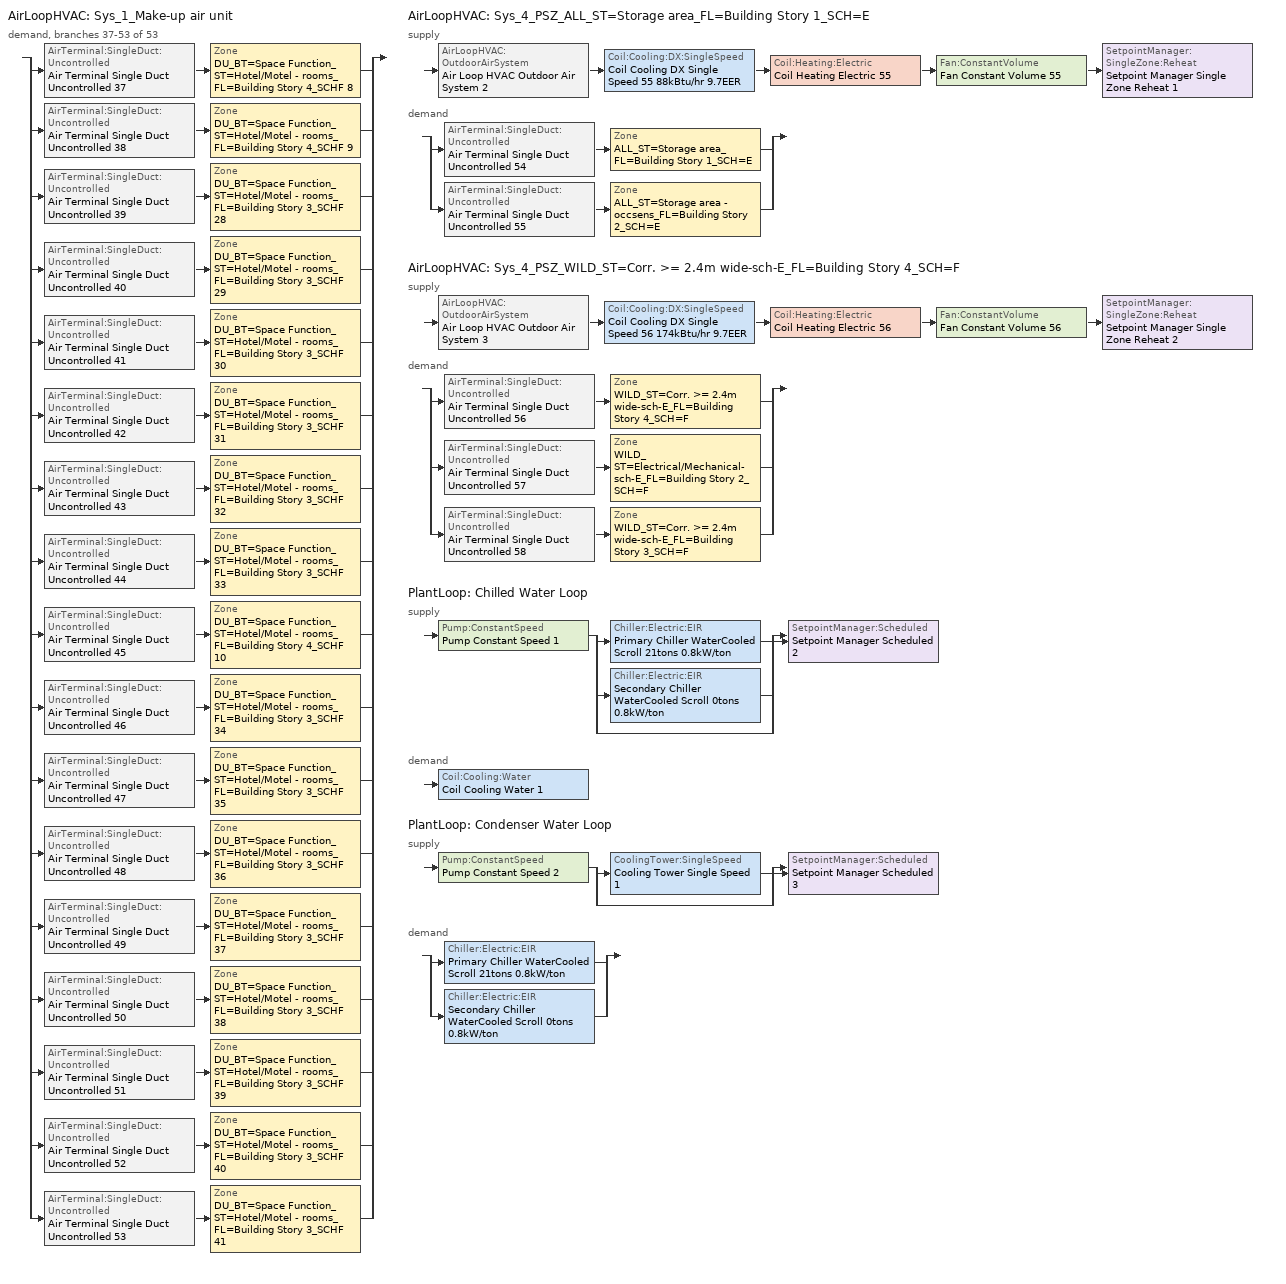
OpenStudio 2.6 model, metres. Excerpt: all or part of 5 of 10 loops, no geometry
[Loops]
AirLoopHVAC 'Sys_1_Make-up air unit'
 demand, branches 37-53 of 53: split
  | AirTerminal:SingleDuct:Uncontrolled 'Air Terminal Single Duct Uncontrolled 37' > Zone 'DU_BT=Space Function_ST=Hotel/Motel - rooms_FL=Building Story 4_SCHF 8'
  | AirTerminal:SingleDuct:Uncontrolled 'Air Terminal Single Duct Uncontrolled 38' > Zone 'DU_BT=Space Function_ST=Hotel/Motel - rooms_FL=Building Story 4_SCHF 9'
  | AirTerminal:SingleDuct:Uncontrolled 'Air Terminal Single Duct Uncontrolled 39' > Zone 'DU_BT=Space Function_ST=Hotel/Motel - rooms_FL=Building Story 3_SCHF 28'
  | AirTerminal:SingleDuct:Uncontrolled 'Air Terminal Single Duct Uncontrolled 40' > Zone 'DU_BT=Space Function_ST=Hotel/Motel - rooms_FL=Building Story 3_SCHF 29'
  | AirTerminal:SingleDuct:Uncontrolled 'Air Terminal Single Duct Uncontrolled 41' > Zone 'DU_BT=Space Function_ST=Hotel/Motel - rooms_FL=Building Story 3_SCHF 30'
  | AirTerminal:SingleDuct:Uncontrolled 'Air Terminal Single Duct Uncontrolled 42' > Zone 'DU_BT=Space Function_ST=Hotel/Motel - rooms_FL=Building Story 3_SCHF 31'
  | AirTerminal:SingleDuct:Uncontrolled 'Air Terminal Single Duct Uncontrolled 43' > Zone 'DU_BT=Space Function_ST=Hotel/Motel - rooms_FL=Building Story 3_SCHF 32'
  | AirTerminal:SingleDuct:Uncontrolled 'Air Terminal Single Duct Uncontrolled 44' > Zone 'DU_BT=Space Function_ST=Hotel/Motel - rooms_FL=Building Story 3_SCHF 33'
  | AirTerminal:SingleDuct:Uncontrolled 'Air Terminal Single Duct Uncontrolled 45' > Zone 'DU_BT=Space Function_ST=Hotel/Motel - rooms_FL=Building Story 4_SCHF 10'
  | AirTerminal:SingleDuct:Uncontrolled 'Air Terminal Single Duct Uncontrolled 46' > Zone 'DU_BT=Space Function_ST=Hotel/Motel - rooms_FL=Building Story 3_SCHF 34'
  | AirTerminal:SingleDuct:Uncontrolled 'Air Terminal Single Duct Uncontrolled 47' > Zone 'DU_BT=Space Function_ST=Hotel/Motel - rooms_FL=Building Story 3_SCHF 35'
  | AirTerminal:SingleDuct:Uncontrolled 'Air Terminal Single Duct Uncontrolled 48' > Zone 'DU_BT=Space Function_ST=Hotel/Motel - rooms_FL=Building Story 3_SCHF 36'
  | AirTerminal:SingleDuct:Uncontrolled 'Air Terminal Single Duct Uncontrolled 49' > Zone 'DU_BT=Space Function_ST=Hotel/Motel - rooms_FL=Building Story 3_SCHF 37'
  | AirTerminal:SingleDuct:Uncontrolled 'Air Terminal Single Duct Uncontrolled 50' > Zone 'DU_BT=Space Function_ST=Hotel/Motel - rooms_FL=Building Story 3_SCHF 38'
  | AirTerminal:SingleDuct:Uncontrolled 'Air Terminal Single Duct Uncontrolled 51' > Zone 'DU_BT=Space Function_ST=Hotel/Motel - rooms_FL=Building Story 3_SCHF 39'
  | AirTerminal:SingleDuct:Uncontrolled 'Air Terminal Single Duct Uncontrolled 52' > Zone 'DU_BT=Space Function_ST=Hotel/Motel - rooms_FL=Building Story 3_SCHF 40'
  | AirTerminal:SingleDuct:Uncontrolled 'Air Terminal Single Duct Uncontrolled 53' > Zone 'DU_BT=Space Function_ST=Hotel/Motel - rooms_FL=Building Story 3_SCHF 41'
AirLoopHVAC 'Sys_4_PSZ_ALL_ST=Storage area_FL=Building Story 1_SCH=E'
 supply: AirLoopHVAC:OutdoorAirSystem 'Air Loop HVAC Outdoor Air System 2' > Coil:Cooling:DX:SingleSpeed 'Coil Cooling DX Single Speed 55 88kBtu/hr 9.7EER' > Coil:Heating:Electric 'Coil Heating Electric 55' > Fan:ConstantVolume 'Fan Constant Volume 55' > SetpointManager:SingleZone:Reheat 'Setpoint Manager Single Zone Reheat 1'
 demand: split
  | AirTerminal:SingleDuct:Uncontrolled 'Air Terminal Single Duct Uncontrolled 54' > Zone 'ALL_ST=Storage area_FL=Building Story 1_SCH=E'
  | AirTerminal:SingleDuct:Uncontrolled 'Air Terminal Single Duct Uncontrolled 55' > Zone 'ALL_ST=Storage area - occsens_FL=Building Story 2_SCH=E'
AirLoopHVAC 'Sys_4_PSZ_WILD_ST=Corr. >= 2.4m wide-sch-E_FL=Building Story 4_SCH=F'
 supply: AirLoopHVAC:OutdoorAirSystem 'Air Loop HVAC Outdoor Air System 3' > Coil:Cooling:DX:SingleSpeed 'Coil Cooling DX Single Speed 56 174kBtu/hr 9.7EER' > Coil:Heating:Electric 'Coil Heating Electric 56' > Fan:ConstantVolume 'Fan Constant Volume 56' > SetpointManager:SingleZone:Reheat 'Setpoint Manager Single Zone Reheat 2'
 demand: split
  | AirTerminal:SingleDuct:Uncontrolled 'Air Terminal Single Duct Uncontrolled 56' > Zone 'WILD_ST=Corr. >= 2.4m wide-sch-E_FL=Building Story 4_SCH=F'
  | AirTerminal:SingleDuct:Uncontrolled 'Air Terminal Single Duct Uncontrolled 57' > Zone 'WILD_ST=Electrical/Mechanical-sch-E_FL=Building Story 2_SCH=F'
  | AirTerminal:SingleDuct:Uncontrolled 'Air Terminal Single Duct Uncontrolled 58' > Zone 'WILD_ST=Corr. >= 2.4m wide-sch-E_FL=Building Story 3_SCH=F'
PlantLoop 'Chilled Water Loop'
 supply: Pump:ConstantSpeed 'Pump Constant Speed 1' > split
  | Chiller:Electric:EIR 'Primary Chiller WaterCooled Scroll 21tons 0.8kW/ton'
  | Chiller:Electric:EIR 'Secondary Chiller WaterCooled Scroll 0tons 0.8kW/ton'
  | bypass
  join > SetpointManager:Scheduled 'Setpoint Manager Scheduled 2'
 demand: Coil:Cooling:Water 'Coil Cooling Water 1'
PlantLoop 'Condenser Water Loop'
 supply: Pump:ConstantSpeed 'Pump Constant Speed 2' > split
  | CoolingTower:SingleSpeed 'Cooling Tower Single Speed 1'
  | bypass
  join > SetpointManager:Scheduled 'Setpoint Manager Scheduled 3'
 demand: split
  | Chiller:Electric:EIR 'Primary Chiller WaterCooled Scroll 21tons 0.8kW/ton'
  | Chiller:Electric:EIR 'Secondary Chiller WaterCooled Scroll 0tons 0.8kW/ton'
[Sizing:Zone] Zone Cooling Design Supply Air Temperature Input Method=SupplyAirTemperature; Zone Cooling Design Supply Air Temperature {C}=13; Zone Cooling Design Supply Air Temperature Difference {deltaC}=11.11; Zone Heating Design Supply Air Temperature Input Method=SupplyAirTemperature; Zone Heating Design Supply Air Temperature {C}=43; Zone Heating Design Supply Air Temperature Difference {deltaC}=11.11; Zone Cooling Design Supply Air Humidity Ratio {kg-H2O/kg-air}=0.0085; Zone Heating Design Supply Air Humidity Ratio {kg-H2O/kg-air}=0.008; Zone Heating Sizing Factor=1.3; Zone Cooling Sizing Factor=1.1; Cooling Design Air Flow Method=DesignDay; Heating Design Air Flow Method=DesignDay; Account for Dedicated Outdoor Air System=No; Dedicated Outdoor Air System Control Strategy=NeutralSupplyAir; Dedicated Outdoor Air Low Setpoint Temperature for Design {C}=autosize; Dedicated Outdoor Air High Setpoint Temperature for Design {C}=autosize
DU_BT=Space Function_ST=Hotel/Motel - rooms_FL=Building Story 4_SCHF 8; DU_BT=Space Function_ST=Hotel/Motel - rooms_FL=Building Story 4_SCHF 9; DU_BT=Space Function_ST=Hotel/Motel - rooms_FL=Building Story 3_SCHF 28; DU_BT=Space Function_ST=Hotel/Motel - rooms_FL=Building Story 3_SCHF 29; DU_BT=Space Function_ST=Hotel/Motel - rooms_FL=Building Story 3_SCHF 30; DU_BT=Space Function_ST=Hotel/Motel - rooms_FL=Building Story 3_SCHF 31; DU_BT=Space Function_ST=Hotel/Motel - rooms_FL=Building Story 3_SCHF 32; DU_BT=Space Function_ST=Hotel/Motel - rooms_FL=Building Story 3_SCHF 33; DU_BT=Space Function_ST=Hotel/Motel - rooms_FL=Building Story 4_SCHF 10; DU_BT=Space Function_ST=Hotel/Motel - rooms_FL=Building Story 3_SCHF 34; DU_BT=Space Function_ST=Hotel/Motel - rooms_FL=Building Story 3_SCHF 35; DU_BT=Space Function_ST=Hotel/Motel - rooms_FL=Building Story 3_SCHF 36; DU_BT=Space Function_ST=Hotel/Motel - rooms_FL=Building Story 3_SCHF 37; DU_BT=Space Function_ST=Hotel/Motel - rooms_FL=Building Story 3_SCHF 38; DU_BT=Space Function_ST=Hotel/Motel - rooms_FL=Building Story 3_SCHF 39; DU_BT=Space Function_ST=Hotel/Motel - rooms_FL=Building Story 3_SCHF 40; DU_BT=Space Function_ST=Hotel/Motel - rooms_FL=Building Story 3_SCHF 41; ALL_ST=Storage area_FL=Building Story 1_SCH=E; ALL_ST=Storage area - occsens_FL=Building Story 2_SCH=E; WILD_ST=Corr. >= 2.4m wide-sch-E_FL=Building Story 4_SCH=F; WILD_ST=Electrical/Mechanical-sch-E_FL=Building Story 2_SCH=F; WILD_ST=Corr. >= 2.4m wide-sch-E_FL=Building Story 3_SCH=F
[Zone equipment]
DU_BT=Space Function_ST=Hotel/Motel - rooms_FL=Building Story 4_SCHF 8: DU_BT=Space Function_ST=Hotel/Motel - rooms_FL=Building Story 4_SCHF 8 PTAC, Zone HVAC Baseboard Convective Electric 37, Air Terminal Single Duct Uncontrolled 37
DU_BT=Space Function_ST=Hotel/Motel - rooms_FL=Building Story 4_SCHF 9: DU_BT=Space Function_ST=Hotel/Motel - rooms_FL=Building Story 4_SCHF 9 PTAC, Zone HVAC Baseboard Convective Electric 38, Air Terminal Single Duct Uncontrolled 38
DU_BT=Space Function_ST=Hotel/Motel - rooms_FL=Building Story 3_SCHF 28: DU_BT=Space Function_ST=Hotel/Motel - rooms_FL=Building Story 3_SCHF 28 PTAC, Zone HVAC Baseboard Convective Electric 39, Air Terminal Single Duct Uncontrolled 39
DU_BT=Space Function_ST=Hotel/Motel - rooms_FL=Building Story 3_SCHF 29: DU_BT=Space Function_ST=Hotel/Motel - rooms_FL=Building Story 3_SCHF 29 PTAC, Zone HVAC Baseboard Convective Electric 40, Air Terminal Single Duct Uncontrolled 40
DU_BT=Space Function_ST=Hotel/Motel - rooms_FL=Building Story 3_SCHF 30: DU_BT=Space Function_ST=Hotel/Motel - rooms_FL=Building Story 3_SCHF 30 PTAC, Zone HVAC Baseboard Convective Electric 41, Air Terminal Single Duct Uncontrolled 41
DU_BT=Space Function_ST=Hotel/Motel - rooms_FL=Building Story 3_SCHF 31: DU_BT=Space Function_ST=Hotel/Motel - rooms_FL=Building Story 3_SCHF 31 PTAC, Zone HVAC Baseboard Convective Electric 42, Air Terminal Single Duct Uncontrolled 42
DU_BT=Space Function_ST=Hotel/Motel - rooms_FL=Building Story 3_SCHF 32: DU_BT=Space Function_ST=Hotel/Motel - rooms_FL=Building Story 3_SCHF 32 PTAC, Zone HVAC Baseboard Convective Electric 43, Air Terminal Single Duct Uncontrolled 43
DU_BT=Space Function_ST=Hotel/Motel - rooms_FL=Building Story 3_SCHF 33: DU_BT=Space Function_ST=Hotel/Motel - rooms_FL=Building Story 3_SCHF 33 PTAC, Zone HVAC Baseboard Convective Electric 44, Air Terminal Single Duct Uncontrolled 44
DU_BT=Space Function_ST=Hotel/Motel - rooms_FL=Building Story 4_SCHF 10: DU_BT=Space Function_ST=Hotel/Motel - rooms_FL=Building Story 4_SCHF 10 PTAC, Zone HVAC Baseboard Convective Electric 45, Air Terminal Single Duct Uncontrolled 45
DU_BT=Space Function_ST=Hotel/Motel - rooms_FL=Building Story 3_SCHF 34: DU_BT=Space Function_ST=Hotel/Motel - rooms_FL=Building Story 3_SCHF 34 PTAC, Zone HVAC Baseboard Convective Electric 46, Air Terminal Single Duct Uncontrolled 46
DU_BT=Space Function_ST=Hotel/Motel - rooms_FL=Building Story 3_SCHF 35: DU_BT=Space Function_ST=Hotel/Motel - rooms_FL=Building Story 3_SCHF 35 PTAC, Zone HVAC Baseboard Convective Electric 47, Air Terminal Single Duct Uncontrolled 47
DU_BT=Space Function_ST=Hotel/Motel - rooms_FL=Building Story 3_SCHF 36: DU_BT=Space Function_ST=Hotel/Motel - rooms_FL=Building Story 3_SCHF 36 PTAC, Zone HVAC Baseboard Convective Electric 48, Air Terminal Single Duct Uncontrolled 48
DU_BT=Space Function_ST=Hotel/Motel - rooms_FL=Building Story 3_SCHF 37: DU_BT=Space Function_ST=Hotel/Motel - rooms_FL=Building Story 3_SCHF 37 PTAC, Zone HVAC Baseboard Convective Electric 49, Air Terminal Single Duct Uncontrolled 49
DU_BT=Space Function_ST=Hotel/Motel - rooms_FL=Building Story 3_SCHF 38: DU_BT=Space Function_ST=Hotel/Motel - rooms_FL=Building Story 3_SCHF 38 PTAC, Zone HVAC Baseboard Convective Electric 50, Air Terminal Single Duct Uncontrolled 50
DU_BT=Space Function_ST=Hotel/Motel - rooms_FL=Building Story 3_SCHF 39: DU_BT=Space Function_ST=Hotel/Motel - rooms_FL=Building Story 3_SCHF 39 PTAC, Zone HVAC Baseboard Convective Electric 51, Air Terminal Single Duct Uncontrolled 51
DU_BT=Space Function_ST=Hotel/Motel - rooms_FL=Building Story 3_SCHF 40: DU_BT=Space Function_ST=Hotel/Motel - rooms_FL=Building Story 3_SCHF 40 PTAC, Zone HVAC Baseboard Convective Electric 52, Air Terminal Single Duct Uncontrolled 52
DU_BT=Space Function_ST=Hotel/Motel - rooms_FL=Building Story 3_SCHF 41: DU_BT=Space Function_ST=Hotel/Motel - rooms_FL=Building Story 3_SCHF 41 PTAC, Zone HVAC Baseboard Convective Electric 53, Air Terminal Single Duct Uncontrolled 53
ALL_ST=Storage area_FL=Building Story 1_SCH=E: Air Terminal Single Duct Uncontrolled 54, Zone HVAC Baseboard Convective Electric 54
ALL_ST=Storage area - occsens_FL=Building Story 2_SCH=E: Air Terminal Single Duct Uncontrolled 55, Zone HVAC Baseboard Convective Electric 55
WILD_ST=Corr. >= 2.4m wide-sch-E_FL=Building Story 4_SCH=F: Air Terminal Single Duct Uncontrolled 56, Zone HVAC Baseboard Convective Electric 56
WILD_ST=Electrical/Mechanical-sch-E_FL=Building Story 2_SCH=F: Air Terminal Single Duct Uncontrolled 57, Zone HVAC Baseboard Convective Electric 57
WILD_ST=Corr. >= 2.4m wide-sch-E_FL=Building Story 3_SCH=F: Air Terminal Single Duct Uncontrolled 58, Zone HVAC Baseboard Convective Electric 58
[AirLoopHVAC] Design Supply Air Flow Rate {m3/s}=AutoSize
Name | Availability Schedule
Sys_4_PSZ_ALL_ST=Storage area_FL=Building Story 1_SCH=E | Sys_4_PSZ_ALL_ST=Storage area_FL=Building Story 1_SCH=E Occ Sch
Sys_4_PSZ_WILD_ST=Corr. >= 2.4m wide-sch-E_FL=Building Story 4_SCH=F | Sys_4_PSZ_WILD_ST=Corr. >= 2.4m wide-sch-E_FL=Building Story 4_SCH=F Occ Sch
[Sizing:System] Type of Load to Size On=Sensible; Design Outdoor Air Flow Rate {m3/s}=Autosize; Minimum System Air Flow Ratio=1; Preheat Design Temperature {C}=7; Preheat Design Humidity Ratio {kg-H2O/kg-Air}=0.008; Precool Design Temperature {C}=13; Precool Design Humidity Ratio {kg-H2O/kg-Air}=0.008; Central Cooling Design Supply Air Temperature {C}=13; Central Heating Design Supply Air Temperature {C}=43; Sizing Option=NonCoincident; 100% Outdoor Air in Cooling=No; 100% Outdoor Air in Heating=No; Central Cooling Design Supply Air Humidity Ratio {kg-H2O/kg-Air}=0.0085; Central Heating Design Supply Air Humidity Ratio {kg-H2O/kg-Air}=0.008; Cooling Design Air Flow Method=DesignDay; Cooling Design Air Flow Rate {m3/s}=0; Heating Design Air Flow Method=DesignDay; Heating Design Air Flow Rate {m3/s}=0; System Outdoor Air Method=ZoneSum; Zone Maximum Outdoor Air Fraction=1; Cooling Supply Air Flow Rate Per Floor Area {m3/s-m2}=0.00996765; Cooling Fraction of Autosized Cooling Supply Air Flow Rate=1; Cooling Supply Air Flow Rate Per Unit Cooling Capacity {m3/s-W}=3.94755e-05; Heating Supply Air Flow Rate Per Floor Area {m3/s-m2}=0.00996765; Heating Fraction of Autosized Heating Supply Air Flow Rate=1; Heating Fraction of Autosized Cooling Supply Air Flow Rate=1; Heating Supply Air Flow Rate Per Unit Heating Capacity {m3/s-W}=3.15882e-05; Cooling Design Capacity Method=CoolingDesignCapacity; Cooling Design Capacity {W}=autosize; Cooling Design Capacity Per Floor Area {W/m2}=234.7; Fraction of Autosized Cooling Design Capacity=1; Heating Design Capacity Method=HeatingDesignCapacity; Heating Design Capacity {W}=autosize; Heating Design Capacity Per Floor Area {W/m2}=157; Fraction of Autosized Heating Design Capacity=1; Central Cooling Capacity Control Method=OnOff
Sys_4_PSZ_ALL_ST=Storage area_FL=Building Story 1_SCH=E; Sys_4_PSZ_WILD_ST=Corr. >= 2.4m wide-sch-E_FL=Building Story 4_SCH=F
[Fan:ConstantVolume] Availability Schedule=Always On Discrete; Fan Efficiency=0.39975; Pressure Rise {Pa}=640; Maximum Flow Rate {m3/s}=AutoSize; Motor Efficiency=0.615
Fan Constant Volume 38; Fan Constant Volume 39; Fan Constant Volume 40; Fan Constant Volume 41; Fan Constant Volume 42; Fan Constant Volume 43; Fan Constant Volume 44; Fan Constant Volume 45; Fan Constant Volume 46; Fan Constant Volume 47; Fan Constant Volume 48; Fan Constant Volume 49; Fan Constant Volume 50; Fan Constant Volume 51; Fan Constant Volume 52; Fan Constant Volume 53; Fan Constant Volume 54; Fan Constant Volume 55; Fan Constant Volume 56
[Coil:Heating:Electric]
Name | Availability Schedule
Coil Heating Electric 38; Coil Heating Electric 39; Coil Heating Electric 40; Coil Heating Electric 41; Coil Heating Electric 42; Coil Heating Electric 43; Coil Heating Electric 44; Coil Heating Electric 45; Coil Heating Electric 46; Coil Heating Electric 47; Coil Heating Electric 48; Coil Heating Electric 49; Coil Heating Electric 50; Coil Heating Electric 51; Coil Heating Electric 52; Coil Heating Electric 53; Coil Heating Electric 54 | ON_OFF_ALWAYS_OFF
Coil Heating Electric 55; Coil Heating Electric 56 | Always On Discrete
[Coil:Cooling:DX:SingleSpeed] Availability Schedule=Always On Discrete; Rated Total Cooling Capacity {W}=autosize; Rated Sensible Heat Ratio=autosize; Rated Air Flow Rate {m3/s}=autosize; Rated Evaporator Fan Power Per Volume Flow Rate {W/(m3/s)}=773.3; Total Cooling Capacity Function of Temperature Curve=DXCOOL-NECB2011-REF-CAPFT; Total Cooling Capacity Function of Flow Fraction Curve=DXCOOL-NECB2011-REF-CAPFFLOW; Energy Input Ratio Function of Temperature Curve=DXCOOL-NECB2011-REF-COOLEIRFT; Energy Input Ratio Function of Flow Fraction Curve=DXCOOL-NECB2011-REF-COOLEIRFFLOW; Part Load Fraction Correlation Curve=DXCOOL-NECB2011-REF-COOLPLFFPLR; Condenser Type=AirCooled; Evaporative Condenser Effectiveness=0; Evaporative Condenser Air Flow Rate {m3/s}=Autosize; Evaporative Condenser Pump Rated Power Consumption {W}=Autosize; Crankcase Heater Capacity {W}=0; Maximum Outdoor Dry-Bulb Temperature for Crankcase Heater Operation {C}=0; Basin Heater Capacity {W/K}=0; Basin Heater Setpoint Temperature {C}=10
Name | Rated COP {W/W}
Coil Cooling DX Single Speed 38 9kBtu/hr 10.7EER | 3.61218
Coil Cooling DX Single Speed 39 9kBtu/hr 10.7EER | 3.61586
Coil Cooling DX Single Speed 40 2kBtu/hr 11.0EER | 3.72237
Coil Cooling DX Single Speed 41 3kBtu/hr 11.0EER; Coil Cooling DX Single Speed 42 3kBtu/hr 11.0EER; Coil Cooling DX Single Speed 43 3kBtu/hr 11.0EER; Coil Cooling DX Single Speed 45 3kBtu/hr 11.0EER; Coil Cooling DX Single Speed 47 3kBtu/hr 11.0EER; Coil Cooling DX Single Speed 48 3kBtu/hr 11.0EER; Coil Cooling DX Single Speed 49 3kBtu/hr 11.0EER; Coil Cooling DX Single Speed 50 3kBtu/hr 11.0EER; Coil Cooling DX Single Speed 51 3kBtu/hr 11.0EER; Coil Cooling DX Single Speed 52 3kBtu/hr 11.0EER | 3.72404
Coil Cooling DX Single Speed 44 3kBtu/hr 11.0EER; Coil Cooling DX Single Speed 53 3kBtu/hr 11.0EER | 3.72402
Coil Cooling DX Single Speed 46 12kBtu/hr 9.9EER | 3.36226
Coil Cooling DX Single Speed 54 2kBtu/hr 11.0EER | 3.7224
Coil Cooling DX Single Speed 55 88kBtu/hr 9.7EER | 3.34563
Coil Cooling DX Single Speed 56 174kBtu/hr 9.7EER | 3.41058
[Controller:OutdoorAir] Minimum Outdoor Air Flow Rate {m3/s}=autosize; Maximum Outdoor Air Flow Rate {m3/s}=Autosize; Economizer Control Type=DifferentialEnthalpy; Economizer Control Action Type=ModulateFlow; Lockout Type=NoLockout; Minimum Limit Type=FixedMinimum; High Humidity Control=No; Heat Recovery Bypass Control Type=BypassWhenWithinEconomizerLimits
Name | Minimum Outdoor Air Schedule | Controller Mechanical Ventilation
Controller Outdoor Air 2 | Sys_4_PSZ_ALL_ST=Storage area_FL=Building Story 1_SCH=E Occ Sch | Controller Mechanical Ventilation 2
Controller Outdoor Air 3 | Sys_4_PSZ_WILD_ST=Corr. >= 2.4m wide-sch-E_FL=Building Story 4_SCH=F Occ Sch | Controller Mechanical Ventilation 3
[Controller:MechanicalVentilation] Availability Schedule=Always On Discrete; System Outdoor Air Method=ZoneSum
Controller Mechanical Ventilation 2; Controller Mechanical Ventilation 3
[AirLoopHVAC:OutdoorAirSystem]
Name | Controller
Air Loop HVAC Outdoor Air System 2 | Controller Outdoor Air 2
Air Loop HVAC Outdoor Air System 3 | Controller Outdoor Air 3
[SetpointManager:Scheduled] Control Variable=Temperature
Name | Schedule
Setpoint Manager Scheduled 2 | CHW Temp
Setpoint Manager Scheduled 3 | CW Temp
[ZoneHVAC:PackagedTerminalAirConditioner] Availability Schedule=Always On Discrete; Supply Air Flow Rate During Cooling Operation {m3/s}=Autosize; Supply Air Flow Rate During Heating Operation {m3/s}=Autosize; Supply Air Flow Rate When No Cooling or Heating is Needed {m3/s}=Autosize; Outdoor Air Flow Rate During Cooling Operation {m3/s}=1e-05; Outdoor Air Flow Rate During Heating Operation {m3/s}=1e-05; Outdoor Air Flow Rate When No Cooling or Heating is Needed {m3/s}=1e-05; Fan Placement=DrawThrough
Name | Supply Air Fan | Heating Coil | Cooling Coil
DU_BT=Space Function_ST=Hotel/Motel - rooms_FL=Building Story 4_SCHF 8 PTAC | Fan Constant Volume 38 | Coil Heating Electric 38 | Coil Cooling DX Single Speed 38 9kBtu/hr 10.7EER
DU_BT=Space Function_ST=Hotel/Motel - rooms_FL=Building Story 4_SCHF 9 PTAC | Fan Constant Volume 39 | Coil Heating Electric 39 | Coil Cooling DX Single Speed 39 9kBtu/hr 10.7EER
DU_BT=Space Function_ST=Hotel/Motel - rooms_FL=Building Story 3_SCHF 28 PTAC | Fan Constant Volume 40 | Coil Heating Electric 40 | Coil Cooling DX Single Speed 40 2kBtu/hr 11.0EER
DU_BT=Space Function_ST=Hotel/Motel - rooms_FL=Building Story 3_SCHF 29 PTAC | Fan Constant Volume 41 | Coil Heating Electric 41 | Coil Cooling DX Single Speed 41 3kBtu/hr 11.0EER
DU_BT=Space Function_ST=Hotel/Motel - rooms_FL=Building Story 3_SCHF 30 PTAC | Fan Constant Volume 42 | Coil Heating Electric 42 | Coil Cooling DX Single Speed 42 3kBtu/hr 11.0EER
DU_BT=Space Function_ST=Hotel/Motel - rooms_FL=Building Story 3_SCHF 31 PTAC | Fan Constant Volume 43 | Coil Heating Electric 43 | Coil Cooling DX Single Speed 43 3kBtu/hr 11.0EER
DU_BT=Space Function_ST=Hotel/Motel - rooms_FL=Building Story 3_SCHF 32 PTAC | Fan Constant Volume 44 | Coil Heating Electric 44 | Coil Cooling DX Single Speed 44 3kBtu/hr 11.0EER
DU_BT=Space Function_ST=Hotel/Motel - rooms_FL=Building Story 3_SCHF 33 PTAC | Fan Constant Volume 45 | Coil Heating Electric 45 | Coil Cooling DX Single Speed 45 3kBtu/hr 11.0EER
DU_BT=Space Function_ST=Hotel/Motel - rooms_FL=Building Story 4_SCHF 10 PTAC | Fan Constant Volume 46 | Coil Heating Electric 46 | Coil Cooling DX Single Speed 46 12kBtu/hr 9.9EER
DU_BT=Space Function_ST=Hotel/Motel - rooms_FL=Building Story 3_SCHF 34 PTAC | Fan Constant Volume 47 | Coil Heating Electric 47 | Coil Cooling DX Single Speed 47 3kBtu/hr 11.0EER
DU_BT=Space Function_ST=Hotel/Motel - rooms_FL=Building Story 3_SCHF 35 PTAC | Fan Constant Volume 48 | Coil Heating Electric 48 | Coil Cooling DX Single Speed 48 3kBtu/hr 11.0EER
DU_BT=Space Function_ST=Hotel/Motel - rooms_FL=Building Story 3_SCHF 36 PTAC | Fan Constant Volume 49 | Coil Heating Electric 49 | Coil Cooling DX Single Speed 49 3kBtu/hr 11.0EER
DU_BT=Space Function_ST=Hotel/Motel - rooms_FL=Building Story 3_SCHF 37 PTAC | Fan Constant Volume 50 | Coil Heating Electric 50 | Coil Cooling DX Single Speed 50 3kBtu/hr 11.0EER
DU_BT=Space Function_ST=Hotel/Motel - rooms_FL=Building Story 3_SCHF 38 PTAC | Fan Constant Volume 51 | Coil Heating Electric 51 | Coil Cooling DX Single Speed 51 3kBtu/hr 11.0EER
DU_BT=Space Function_ST=Hotel/Motel - rooms_FL=Building Story 3_SCHF 39 PTAC | Fan Constant Volume 52 | Coil Heating Electric 52 | Coil Cooling DX Single Speed 52 3kBtu/hr 11.0EER
DU_BT=Space Function_ST=Hotel/Motel - rooms_FL=Building Story 3_SCHF 40 PTAC | Fan Constant Volume 53 | Coil Heating Electric 53 | Coil Cooling DX Single Speed 53 3kBtu/hr 11.0EER
DU_BT=Space Function_ST=Hotel/Motel - rooms_FL=Building Story 3_SCHF 41 PTAC | Fan Constant Volume 54 | Coil Heating Electric 54 | Coil Cooling DX Single Speed 54 2kBtu/hr 11.0EER
[ZoneHVAC:Baseboard:Convective:Electric] Availability Schedule=Always On Discrete; Nominal Capacity {W}=autosize; Efficiency=1
Zone HVAC Baseboard Convective Electric 37; Zone HVAC Baseboard Convective Electric 38; Zone HVAC Baseboard Convective Electric 39; Zone HVAC Baseboard Convective Electric 40; Zone HVAC Baseboard Convective Electric 41; Zone HVAC Baseboard Convective Electric 42; Zone HVAC Baseboard Convective Electric 43; Zone HVAC Baseboard Convective Electric 44; Zone HVAC Baseboard Convective Electric 45; Zone HVAC Baseboard Convective Electric 46; Zone HVAC Baseboard Convective Electric 47; Zone HVAC Baseboard Convective Electric 48; Zone HVAC Baseboard Convective Electric 49; Zone HVAC Baseboard Convective Electric 50; Zone HVAC Baseboard Convective Electric 51; Zone HVAC Baseboard Convective Electric 52; Zone HVAC Baseboard Convective Electric 53; Zone HVAC Baseboard Convective Electric 54; Zone HVAC Baseboard Convective Electric 55; Zone HVAC Baseboard Convective Electric 56; Zone HVAC Baseboard Convective Electric 57; Zone HVAC Baseboard Convective Electric 58
[AirTerminal:SingleDuct:Uncontrolled] Availability Schedule=Always On Discrete; Maximum Air Flow Rate {m3/s}=AutoSize
Air Terminal Single Duct Uncontrolled 37; Air Terminal Single Duct Uncontrolled 38; Air Terminal Single Duct Uncontrolled 39; Air Terminal Single Duct Uncontrolled 40; Air Terminal Single Duct Uncontrolled 41; Air Terminal Single Duct Uncontrolled 42; Air Terminal Single Duct Uncontrolled 43; Air Terminal Single Duct Uncontrolled 44; Air Terminal Single Duct Uncontrolled 45; Air Terminal Single Duct Uncontrolled 46; Air Terminal Single Duct Uncontrolled 47; Air Terminal Single Duct Uncontrolled 48; Air Terminal Single Duct Uncontrolled 49; Air Terminal Single Duct Uncontrolled 50; Air Terminal Single Duct Uncontrolled 51; Air Terminal Single Duct Uncontrolled 52; Air Terminal Single Duct Uncontrolled 53; Air Terminal Single Duct Uncontrolled 54; Air Terminal Single Duct Uncontrolled 55; Air Terminal Single Duct Uncontrolled 56; Air Terminal Single Duct Uncontrolled 57; Air Terminal Single Duct Uncontrolled 58
[SetpointManager:SingleZone:Reheat] Minimum Supply Air Temperature {C}=13; Maximum Supply Air Temperature {C}=43
Name | Control Zone
Setpoint Manager Single Zone Reheat 1 | ALL_ST=Storage area_FL=Building Story 1_SCH=E
Setpoint Manager Single Zone Reheat 2 | WILD_ST=Corr. >= 2.4m wide-sch-E_FL=Building Story 4_SCH=F
[PlantLoop] Glycol Concentration=0; Plant Loop Volume {m3}=Autocalculate; Load Distribution Scheme=Optimal
Chilled Water Loop; Condenser Water Loop
[Sizing:Plant] Loop Design Temperature Difference {deltaC}=6; Sizing Option=NonCoincident; Zone Timesteps in Averaging Window=1; Coincident Sizing Factor Mode=None
Name | Loop Type | Design Loop Exit Temperature {C}
Chilled Water Loop | Cooling | 7
Condenser Water Loop | Condenser | 29
[Pump:ConstantSpeed] Rated Flow Rate {m3/s}=autosize; Rated Pump Head {Pa}=179352; Rated Power Consumption {W}=autosize; Fraction of Motor Inefficiencies to Fluid Stream=0; Pump Control Type=Intermittent; Design Power Sizing Method=PowerPerFlowPerPressure; Design Electric Power per Unit Flow Rate {W/(m3/s)}=348701.1; Design Shaft Power per Unit Flow Rate per Unit Head {W-s/m3-Pa}=1.28205
Name | Motor Efficiency
Pump Constant Speed 1 | 0.855
Pump Constant Speed 2 | 0.895
[Chiller:Electric:EIR] Reference COP {W/W}=4.5032; Cooling Capacity Function of Temperature Curve=WaterCooled_Scroll_CAPFT_NECB2011; Electric Input to Cooling Output Ratio Function of Temperature Curve=WaterCooled_Scroll_EIRFT_NECB2011; Electric Input to Cooling Output Ratio Function of Part Load Ratio Curve=WaterCooled_Scroll_EIRFPLR_NECB2011; Minimum Part Load Ratio=0.25; Minimum Unloading Ratio=0.25; Condenser Type=WaterCooled; Chiller Flow Mode=LeavingSetpointModulated; Design Heat Recovery Water Flow Rate {m3/s}=0; Sizing Factor=1; Basin Heater Capacity {W/K}=0; Basin Heater Setpoint Temperature {C}=10
Name | Reference Capacity {W}
Primary Chiller WaterCooled Scroll 21tons 0.8kW/ton | 73768.6
Secondary Chiller WaterCooled Scroll 0tons 0.8kW/ton | 0.001
[CoolingTower:SingleSpeed]
Cooling Tower Single Speed 1: Design Water Flow Rate {m3/s}=autosize; Design Air Flow Rate {m3/s}=autosize; Fan Power at Design Air Flow Rate {W}=1352.25; U-Factor Times Area Value at Design Air Flow Rate {W/K}=autosize; Air Flow Rate in Free Convection Regime {m3/s}=autosize; U-Factor Times Area Value at Free Convection Air Flow Rate {W/K}=autosize; Performance Input Method=UFactorTimesAreaAndDesignWaterFlowRate; Free Convection Capacity {W}=0; Basin Heater Capacity {W/K}=0; Evaporation Loss Mode=LossFactor; Evaporation Loss Factor {percent/K}=0.2; Drift Loss Percent {percent}=0.008; Blowdown Calculation Mode=ConcentrationRatio; Blowdown Concentration Ratio=3; Capacity Control=FanCycling; Number of Cells=1; Cell Control=MinimalCell; Cell Minimum  Water Flow Rate Fraction=0.33; Cell Maximum Water Flow Rate Fraction=2.5; Sizing Factor=1; Free Convection Air Flow Rate Sizing Factor=0.1; Free Convection U-Factor Times Area Value Sizing Factor=0.1; Heat Rejection Capacity and Nominal Capacity Sizing Ratio=1.25; Free Convection Nominal Capacity Sizing Factor=0.1; Design Inlet Air Dry-Bulb Temperature {C}=35; Design Inlet Air Wet-Bulb Temperature {C}=24; Design Approach Temperature {deltaC}=5; Design Range Temperature {deltaC}=6
[Coil:Cooling:Water]
Coil Cooling Water 1: Availability Schedule=Always On Discrete
[Controller:WaterCoil]
Controller Water Coil 1: Water Coil=Coil Cooling Water 1; Action=Reverse; Minimum Actuated Flow {m3/s}=0
[Schedule:Ruleset]
Name | Default Day Schedule | Summer Design Day Schedule | Winter Design Day Schedule
ON_OFF_ALWAYS_OFF | Schedule Day 3
CHW Temp | Schedule Day 4
CW Temp | Schedule Day 5
Sys_4_PSZ_ALL_ST=Storage area_FL=Building Story 1_SCH=E Occ Sch | Sys_4_PSZ_ALL_ST=Storage area_FL=Building Story 1_SCH=E Occ Sch Default | Sys_4_PSZ_ALL_ST=Storage area_FL=Building Story 1_SCH=E Occ Sch Summer Design Day | Sys_4_PSZ_ALL_ST=Storage area_FL=Building Story 1_SCH=E Occ Sch Winter Design Day
Sys_4_PSZ_WILD_ST=Corr. >= 2.4m wide-sch-E_FL=Building Story 4_SCH=F Occ Sch | Sys_4_PSZ_WILD_ST=Corr. >= 2.4m wide-sch-E_FL=Building Story 4_SCH=F Occ Sch Default | Sys_4_PSZ_WILD_ST=Corr. >= 2.4m wide-sch-E_FL=Building Story 4_SCH=F Occ Sch Summer Design Day | Sys_4_PSZ_WILD_ST=Corr. >= 2.4m wide-sch-E_FL=Building Story 4_SCH=F Occ Sch Winter Design Day
[Schedule:Day]
Schedule Day 3; wkdON_OFF_ALWAYS_OFF 1; satON_OFF_ALWAYS_OFF 1; sunON_OFF_ALWAYS_OFF 1: 1, 0, 0, 2, 0, 0, 3, 0, 0, 4, 0, 0, 5, 0, 0, 6, 0, 0, 7, 0, 0, 8, 0, 0, 9, 0, 0, 10, 0, 0, 11, 0, 0, 12, 0, 0, 13, 0, 0, 14, 0, 0, 15, 0, 0, 16, 0, 0, 17, 0, 0, 18, 0, 0, 19, 0, 0, 20, 0, 0, 21, 0, 0, 22, 0, 0, 23, 0, 0, 24, 0, 0
Schedule Day 4; wkdCHW Temp 1; satCHW Temp 1; sunCHW Temp 1: 1, 0, 7, 2, 0, 7, 3, 0, 7, 4, 0, 7, 5, 0, 7, 6, 0, 7, 7, 0, 7, 8, 0, 7, 9, 0, 7, 10, 0, 7, 11, 0, 7, 12, 0, 7, 13, 0, 7, 14, 0, 7, 15, 0, 7, 16, 0, 7, 17, 0, 7, 18, 0, 7, 19, 0, 7, 20, 0, 7, 21, 0, 7, 22, 0, 7, 23, 0, 7, 24, 0, 7
Schedule Day 5; wkdCW Temp 1; satCW Temp 1; sunCW Temp 1: 1, 0, 29, 2, 0, 29, 3, 0, 29, 4, 0, 29, 5, 0, 29, 6, 0, 29, 7, 0, 29, 8, 0, 29, 9, 0, 29, 10, 0, 29, 11, 0, 29, 12, 0, 29, 13, 0, 29, 14, 0, 29, 15, 0, 29, 16, 0, 29, 17, 0, 29, 18, 0, 29, 19, 0, 29, 20, 0, 29, 21, 0, 29, 22, 0, 29, 23, 0, 29, 24, 0, 29
Sys_4_PSZ_ALL_ST=Storage area_FL=Building Story 1_SCH=E Occ Sch Default; Sys_4_PSZ_ALL_ST=Storage area_FL=Building Story 1_SCH=E Occ Sch Winter Design Day; Sys_4_PSZ_ALL_ST=Storage area_FL=Building Story 1_SCH=E Occ Sch Summer Design Day; Sys_4_PSZ_WILD_ST=Corr. >= 2.4m wide-sch-E_FL=Building Story 4_SCH=F Occ Sch Default; Sys_4_PSZ_WILD_ST=Corr. >= 2.4m wide-sch-E_FL=Building Story 4_SCH=F Occ Sch Winter Design Day; Sys_4_PSZ_WILD_ST=Corr. >= 2.4m wide-sch-E_FL=Building Story 4_SCH=F Occ Sch Summer Design Day; Sys_4_PSZ_WILD_ST=Corr. >= 2.4m wide-sch-E_FL=Building Story 4_SCH=F Occ Sch Monday; Sys_4_PSZ_WILD_ST=Corr. >= 2.4m wide-sch-E_FL=Building Story 4_SCH=F Occ Sch Tuesday; Sys_4_PSZ_WILD_ST=Corr. >= 2.4m wide-sch-E_FL=Building Story 4_SCH=F Occ Sch Wednesday; Sys_4_PSZ_WILD_ST=Corr. >= 2.4m wide-sch-E_FL=Building Story 4_SCH=F Occ Sch Thursday; Sys_4_PSZ_WILD_ST=Corr. >= 2.4m wide-sch-E_FL=Building Story 4_SCH=F Occ Sch Friday; Sys_4_PSZ_WILD_ST=Corr. >= 2.4m wide-sch-E_FL=Building Story 4_SCH=F Occ Sch Saturday; Sys_4_PSZ_WILD_ST=Corr. >= 2.4m wide-sch-E_FL=Building Story 4_SCH=F Occ Sch Sunday: 24, 0, 1
Sys_4_PSZ_ALL_ST=Storage area_FL=Building Story 1_SCH=E Occ Sch Monday; Sys_4_PSZ_ALL_ST=Storage area_FL=Building Story 1_SCH=E Occ Sch Tuesday; Sys_4_PSZ_ALL_ST=Storage area_FL=Building Story 1_SCH=E Occ Sch Wednesday; Sys_4_PSZ_ALL_ST=Storage area_FL=Building Story 1_SCH=E Occ Sch Thursday; Sys_4_PSZ_ALL_ST=Storage area_FL=Building Story 1_SCH=E Occ Sch Friday: 8, 0, 0, 19, 0, 1, 24, 0, 0
Sys_4_PSZ_ALL_ST=Storage area_FL=Building Story 1_SCH=E Occ Sch Saturday: 9, 0, 0, 13, 0, 1, 24, 0, 0
Sys_4_PSZ_ALL_ST=Storage area_FL=Building Story 1_SCH=E Occ Sch Sunday: 24, 0, 0
[Schedule:Rule] Date Specification Type=DateRange; Start Month=1; Start Day=1; End Month=12
Name | Schedule Ruleset | Rule Order | Day Schedule | Apply Sunday | Apply Monday | Apply Tuesday | Apply Wednesday | Apply Thursday | Apply Friday | Apply Saturday | End Day
wkdON_OFF_ALWAYS_OFF rule | ON_OFF_ALWAYS_OFF | 2 | wkdON_OFF_ALWAYS_OFF 1 | No | Yes | Yes | Yes | Yes | Yes | No | 31
satON_OFF_ALWAYS_OFFrule | ON_OFF_ALWAYS_OFF | 1 | satON_OFF_ALWAYS_OFF 1 | No | No | No | No | No | No | Yes | 31
sunON_OFF_ALWAYS_OFFrule | ON_OFF_ALWAYS_OFF | 0 | sunON_OFF_ALWAYS_OFF 1 | Yes | No | No | No | No | No | No | 31
wkdCHW Temp rule | CHW Temp | 2 | wkdCHW Temp 1 | No | Yes | Yes | Yes | Yes | Yes | No | 31
satCHW Temprule | CHW Temp | 1 | satCHW Temp 1 | No | No | No | No | No | No | Yes | 31
sunCHW Temprule | CHW Temp | 0 | sunCHW Temp 1 | Yes | No | No | No | No | No | No | 31
wkdCW Temp rule | CW Temp | 2 | wkdCW Temp 1 | No | Yes | Yes | Yes | Yes | Yes | No | 31
satCW Temprule | CW Temp | 1 | satCW Temp 1 | No | No | No | No | No | No | Yes | 31
sunCW Temprule | CW Temp | 0 | sunCW Temp 1 | Yes | No | No | No | No | No | No | 31
Sys_4_PSZ_ALL_ST=Storage area_FL=Building Story 1_SCH=E Occ Sch Monday Rule | Sys_4_PSZ_ALL_ST=Storage area_FL=Building Story 1_SCH=E Occ Sch | 6 | Sys_4_PSZ_ALL_ST=Storage area_FL=Building Story 1_SCH=E Occ Sch Monday |  | Yes |  |  |  |  |  | 25
Sys_4_PSZ_ALL_ST=Storage area_FL=Building Story 1_SCH=E Occ Sch Tuesday Rule | Sys_4_PSZ_ALL_ST=Storage area_FL=Building Story 1_SCH=E Occ Sch | 5 | Sys_4_PSZ_ALL_ST=Storage area_FL=Building Story 1_SCH=E Occ Sch Tuesday |  |  | Yes |  |  |  |  | 26
Sys_4_PSZ_ALL_ST=Storage area_FL=Building Story 1_SCH=E Occ Sch Wednesday Rule | Sys_4_PSZ_ALL_ST=Storage area_FL=Building Story 1_SCH=E Occ Sch | 4 | Sys_4_PSZ_ALL_ST=Storage area_FL=Building Story 1_SCH=E Occ Sch Wednesday |  |  |  | Yes |  |  |  | 27
Sys_4_PSZ_ALL_ST=Storage area_FL=Building Story 1_SCH=E Occ Sch Thursday Rule | Sys_4_PSZ_ALL_ST=Storage area_FL=Building Story 1_SCH=E Occ Sch | 3 | Sys_4_PSZ_ALL_ST=Storage area_FL=Building Story 1_SCH=E Occ Sch Thursday |  |  |  |  | Yes |  |  | 28
Sys_4_PSZ_ALL_ST=Storage area_FL=Building Story 1_SCH=E Occ Sch Friday Rule | Sys_4_PSZ_ALL_ST=Storage area_FL=Building Story 1_SCH=E Occ Sch | 2 | Sys_4_PSZ_ALL_ST=Storage area_FL=Building Story 1_SCH=E Occ Sch Friday |  |  |  |  |  | Yes |  | 29
Sys_4_PSZ_ALL_ST=Storage area_FL=Building Story 1_SCH=E Occ Sch Saturday Rule | Sys_4_PSZ_ALL_ST=Storage area_FL=Building Story 1_SCH=E Occ Sch | 1 | Sys_4_PSZ_ALL_ST=Storage area_FL=Building Story 1_SCH=E Occ Sch Saturday |  |  |  |  |  |  | Yes | 30
Sys_4_PSZ_ALL_ST=Storage area_FL=Building Story 1_SCH=E Occ Sch Sunday Rule | Sys_4_PSZ_ALL_ST=Storage area_FL=Building Story 1_SCH=E Occ Sch | 0 | Sys_4_PSZ_ALL_ST=Storage area_FL=Building Story 1_SCH=E Occ Sch Sunday | Yes |  |  |  |  |  |  | 31
Sys_4_PSZ_WILD_ST=Corr. >= 2.4m wide-sch-E_FL=Building Story 4_SCH=F Occ Sch Monday Rule | Sys_4_PSZ_WILD_ST=Corr. >= 2.4m wide-sch-E_FL=Building Story 4_SCH=F Occ Sch | 6 | Sys_4_PSZ_WILD_ST=Corr. >= 2.4m wide-sch-E_FL=Building Story 4_SCH=F Occ Sch Monday |  | Yes |  |  |  |  |  | 25
Sys_4_PSZ_WILD_ST=Corr. >= 2.4m wide-sch-E_FL=Building Story 4_SCH=F Occ Sch Tuesday Rule | Sys_4_PSZ_WILD_ST=Corr. >= 2.4m wide-sch-E_FL=Building Story 4_SCH=F Occ Sch | 5 | Sys_4_PSZ_WILD_ST=Corr. >= 2.4m wide-sch-E_FL=Building Story 4_SCH=F Occ Sch Tuesday |  |  | Yes |  |  |  |  | 26
Sys_4_PSZ_WILD_ST=Corr. >= 2.4m wide-sch-E_FL=Building Story 4_SCH=F Occ Sch Wednesday Rule | Sys_4_PSZ_WILD_ST=Corr. >= 2.4m wide-sch-E_FL=Building Story 4_SCH=F Occ Sch | 4 | Sys_4_PSZ_WILD_ST=Corr. >= 2.4m wide-sch-E_FL=Building Story 4_SCH=F Occ Sch Wednesday |  |  |  | Yes |  |  |  | 27
Sys_4_PSZ_WILD_ST=Corr. >= 2.4m wide-sch-E_FL=Building Story 4_SCH=F Occ Sch Thursday Rule | Sys_4_PSZ_WILD_ST=Corr. >= 2.4m wide-sch-E_FL=Building Story 4_SCH=F Occ Sch | 3 | Sys_4_PSZ_WILD_ST=Corr. >= 2.4m wide-sch-E_FL=Building Story 4_SCH=F Occ Sch Thursday |  |  |  |  | Yes |  |  | 28
Sys_4_PSZ_WILD_ST=Corr. >= 2.4m wide-sch-E_FL=Building Story 4_SCH=F Occ Sch Friday Rule | Sys_4_PSZ_WILD_ST=Corr. >= 2.4m wide-sch-E_FL=Building Story 4_SCH=F Occ Sch | 2 | Sys_4_PSZ_WILD_ST=Corr. >= 2.4m wide-sch-E_FL=Building Story 4_SCH=F Occ Sch Friday |  |  |  |  |  | Yes |  | 29
Sys_4_PSZ_WILD_ST=Corr. >= 2.4m wide-sch-E_FL=Building Story 4_SCH=F Occ Sch Saturday Rule | Sys_4_PSZ_WILD_ST=Corr. >= 2.4m wide-sch-E_FL=Building Story 4_SCH=F Occ Sch | 1 | Sys_4_PSZ_WILD_ST=Corr. >= 2.4m wide-sch-E_FL=Building Story 4_SCH=F Occ Sch Saturday |  |  |  |  |  |  | Yes | 30
Sys_4_PSZ_WILD_ST=Corr. >= 2.4m wide-sch-E_FL=Building Story 4_SCH=F Occ Sch Sunday Rule | Sys_4_PSZ_WILD_ST=Corr. >= 2.4m wide-sch-E_FL=Building Story 4_SCH=F Occ Sch | 0 | Sys_4_PSZ_WILD_ST=Corr. >= 2.4m wide-sch-E_FL=Building Story 4_SCH=F Occ Sch Sunday | Yes |  |  |  |  |  |  | 31
[Schedule:Constant]
Always On Discrete: Value=1
[Curve:Biquadratic] Minimum Value of y=24
Name | Coefficient1 Constant | Coefficient2 x | Coefficient3 x**2 | Coefficient4 y | Coefficient5 y**2 | Coefficient6 x*y | Minimum Value of x | Maximum Value of x | Maximum Value of y
DXCOOL-NECB2011-REF-CAPFT | 0.867905 | 0.0142459 | 0.00055436 | -0.0075575 | 3.3e-05 | -0.0001918 | 13 | 24 | 46
DXCOOL-NECB2011-REF-COOLEIRFT | 0.116936 | 0.0284933 | -0.0004112 | 0.0214108 | 0.00016103 | -0.0006791 | 13 | 24 | 46
WaterCooled_Scroll_CAPFT_NECB2011 | 0.94418 | 0.0337102 | 9.75564e-05 | -0.00322114 | -4.91832e-05 | -0.000177584 | 5 | 10 | 35
WaterCooled_Scroll_EIRFT_NECB2011 | 0.727393 | -0.0118922 | 0.000541177 | 0.00187934 | 0.000473461 | -0.000711472 | 5 | 10 | 35
[Curve:Quadratic] Minimum Value of x=0; Maximum Value of x=1
Name | Coefficient1 Constant | Coefficient2 x | Coefficient3 x**2
DXCOOL-NECB2011-REF-CAPFFLOW; DXCOOL-NECB2011-REF-COOLEIRFFLOW | 1 | 0 | 0
WaterCooled_Scroll_EIRFPLR_NECB2011 | 0.04412 | 0.640367 | 0.319555
[Curve:Cubic]
DXCOOL-NECB2011-REF-COOLPLFFPLR: Coefficient1 Constant=0.0277; Coefficient2 x=4.9151; Coefficient3 x**2=-8.184; Coefficient4 x**3=4.2702; Minimum Value of x=0.7; Maximum Value of x=1
